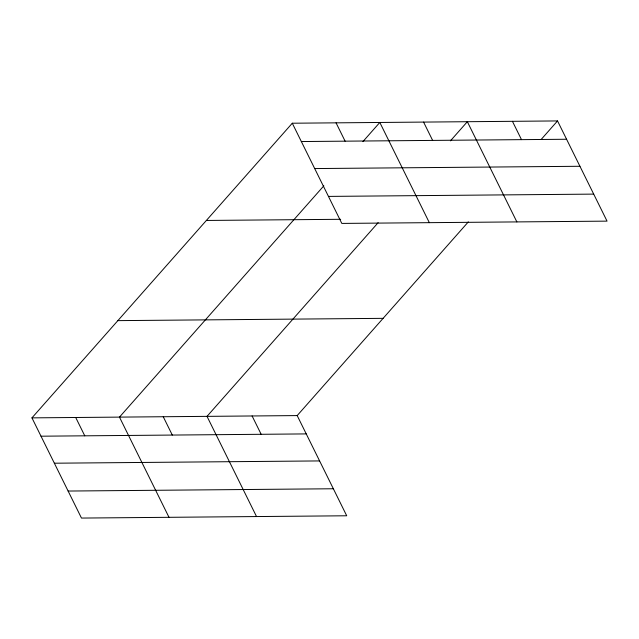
<?xml version="1.0" encoding="UTF-8"?>
<svg xmlns="http://www.w3.org/2000/svg" width="639" height="639" viewBox="0 0 639 639"><rect width="100%" height="100%" fill="white"/><g stroke="black" fill="none" stroke-linecap="round" stroke-linejoin="round"><path stroke-width="0.96" d="M31.95 417.866L297.191 415.582L346.713 515.777L81.472 518.069L31.95 417.866L292.287 123.223L557.527 120.931L607.05 221.134L341.809 223.418L292.287 123.223M323.845 185.813L119.477 417.115L169 517.31M362.896 141.618L379.814 122.464L429.336 222.668M378.16 222.652L207.012 416.356L256.535 516.56M450.423 140.86L467.349 121.714L516.871 221.909M297.191 415.582L468.339 221.877M541.257 139.35L557.527 120.931M301.344 141.546L566.585 139.254M314.7 168.568L579.94 166.276M328.454 196.405L593.695 194.112M206.373 220.455L340.651 219.297M117.864 320.634L383.104 318.342M41.008 436.197L306.249 433.905M54.363 463.211L319.604 460.927M68.117 491.048L333.358 488.763M512.438 121.322L521.496 139.645M423.577 122.089L432.635 140.412M336.05 122.84L345.108 141.171M252.101 415.965L261.159 434.296M163.249 416.732L172.298 435.063M75.714 417.491L84.771 435.814"/></g></svg>
